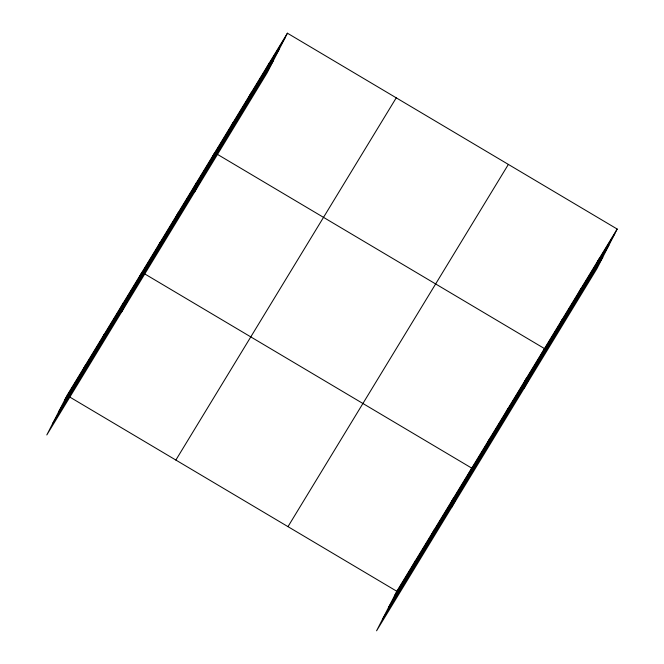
<?xml version="1.0" encoding="UTF-8"?>
<svg xmlns="http://www.w3.org/2000/svg" width="664" height="664" viewBox="0 0 664 664"><rect width="100%" height="100%" fill="white"/><g stroke="black" fill="none" stroke-linecap="round" stroke-linejoin="round"><path stroke-width="1" d="M83.34 369.383L85.772 364.636M102.073 338.599L104.505 333.843M120.806 307.805L123.238 303.058M121.744 311.798L141.971 272.265M157.725 247.132L160.148 242.385M175.902 217.252L178.334 212.497M194.087 187.373L196.519 182.617M194.469 192.261L214.696 152.737M230.449 127.604L232.881 122.848M248.626 97.716L251.058 92.968M266.812 67.836L269.244 63.08M287.421 33.2L267.194 72.725L46.812 434.953L67.039 395.42L287.421 33.2L617.188 229.047L596.961 268.58L376.579 630.8L396.806 591.275L617.188 229.047M413.108 565.238L415.539 560.482M431.841 534.445L434.264 529.698M450.565 503.661L452.997 498.905M451.503 507.645L471.731 468.12L144.603 273.834M487.484 442.988L489.916 438.232M505.669 413.099L508.093 408.352M523.846 383.219L526.278 378.463M524.236 388.108L544.463 348.583L217.327 154.297M560.208 323.451L562.64 318.703M578.394 293.571L580.826 288.815M596.571 263.683L599.003 258.935M64.607 400.176L284.989 37.948M58.739 411.647L279.121 49.426M52.688 423.474L273.07 61.254M175.86 460.052L396.242 97.832M287.985 526.643L508.367 164.423M394.374 596.023L614.756 233.803M388.498 607.502L608.88 245.273M382.447 619.321L602.829 257.101M69.67 396.989L396.806 591.275"/></g></svg>
